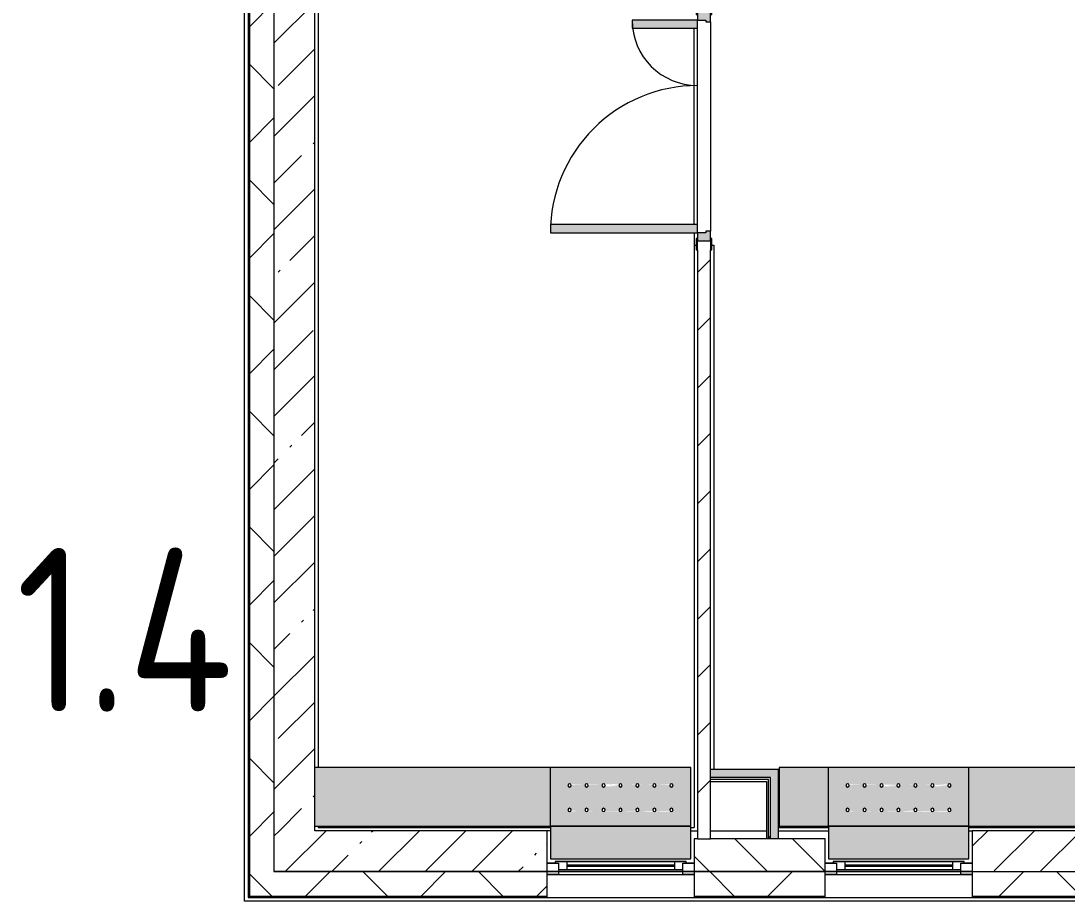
# Model space of a CAD drawing. Header units: millimetres. Extents: x 3991 to 282775, y -8553 to 29560.
# Drawn here: x 236628 to 243025, y -280 to 5100 of the extents above; entities that cross this region are included whole.
import ezdxf

# ---------------------------------------------------------------- set-up
doc = ezdxf.new("R2010")
doc.units = ezdxf.units.MM
for name, color, linetype, lineweight, true_color in [('A-DOOR-3', 7, 'Continuous', 5, 0xaaaaaa), ('A-DOOR-4', 7, 'Continuous', 5, 0xe2e2e2), ('A-DOOR-FRAM-2', 7, 'Continuous', 5, 0xe2e2e2), ('A-DOOR-FRAM-3', 7, 'Continuous', 5, 0xaaaaaa), ('A-FLOR-1', 7, 'Continuous', 5, 0xaaaaaa), ('G-ANNO-TEXT-1', 7, 'Continuous', 9, 0x3c3c3c), ('I-WALL-2', 7, 'Continuous', 9, 0xe7e7e7), ('Знаки-2', 7, 'Continuous', 5, 0xd7cfbf)]:
    doc.layers.add(name, color=color, linetype=linetype, lineweight=lineweight, true_color=true_color)
for name, color, linetype, lineweight in [('A-GLAZ-2', 7, 'Continuous', 5), ('A-WALL', 7, 'Continuous', 9), ('A-WALL-4', 7, 'Continuous', 5), ('I-WALL-3', 7, 'Continuous', 5), ('S-COLS', 7, 'Continuous', 5), ('Знаки', 7, 'Continuous', 5)]:
    doc.layers.add(name, color=color, linetype=linetype, lineweight=lineweight)
doc.styles.add('GOST Common_4', font='GOST_Common.ttf', dxfattribs={"width": 0.9, "height": 1000})
pattern_1 = [(45, (148815.1, 0), (-353.5534, 353.5534), []), (135, (148815.1, 0), (-353.5534, -353.5534), [])]
pattern_2 = [(45, (148815.1, 0), (-285.1231, 285.1231), []), (45, (149100.2, 0), (-285.1231, 285.1231), [504.031, -100.806, 16.764, -84.042])]
pattern_3 = [(45, (148815.1, 0), (-530.33, 530.33), []), (135, (148815.1, 0), (-530.33, -530.33), [])]

# ---------------------------------------------------------------- blocks, each defined once
blk = doc.blocks.new('110_Дверь_СКБ_2Ст - Д-5_п_ Из игровой в коридор-32215844-Общий план 1 этажа с размещением фрагментов 1_1-1_9')
at = {"layer": 'A-DOOR-4'}
for points in [[(-637.5, 940), (-637.5, 40), (-587.5, 40), (-587.5, 940)], [(612.5, 57.5), (612.5, 40), (662.5, 42.7), (662.5, 440), (612.5, 440), (612.5, 60)]]:
    blk.add_hatch(color=256, dxfattribs=at).paths.add_polyline_path(points)
h = blk.add_hatch(color=256, dxfattribs=at)
h.paths.add_polyline_path([(-687.5, 40), (-687.5, -40), (-627.5, -40), (-627.5, -10), (-637.5, -10), (-637.5, 40)])
h.paths.add_polyline_path([(652.5, -40), (712.5, -40), (712.5, 40), (662.5, 40), (662.5, -10), (652.5, -10), (652.5, -25.9)])
at = {"layer": 'A-DOOR-FRAM-2'}
for points in [[(-742.5, 40), (-672.5, 40), (-672.5, 48), (-742.5, 48)], [(697.5, 48), (697.5, 40), (767.5, 40), (767.5, 48), (712.5, 48)], [(-742.5, -48), (-672.5, -48), (-672.5, -40), (-742.5, -40)], [(697.5, -47.8), (697.8, -48), (767.5, -48), (767.5, -40), (697.5, -40)]]:
    blk.add_hatch(color=256, dxfattribs=at).paths.add_polyline_path(points)
at = {"layer": 'A-DOOR-3'}
for p, q in [((-637.5, 940), (-637.5, 40)), ((-587.5, 940), (-637.5, 940)), ((-587.5, 40), (-587.5, 940)), ((662.5, 440), (612.5, 440)), ((612.5, 440), (612.5, 40)), ((662.5, 40), (662.5, 440)), ((-637.5, 40), (-587.5, 40)), ((612.5, 40), (662.5, 40))]:
    blk.add_line(p, q, dxfattribs=at)
for centre, radius, start, end in [((-637.5, 40), 900, 0, 90), ((662.5, 40), 400, 90, 180)]:
    blk.add_arc(centre, radius, start, end, dxfattribs=at)
at = {"layer": 'A-DOOR-FRAM-3'}
for p, q in [((-672.5, 48), (-742.5, 48)), ((-742.5, 48), (-742.5, 40)), ((-742.5, 40), (-672.5, 40)), ((-637.5, 40), (-687.5, 40)), ((-687.5, 40), (-687.5, -40)), ((-672.5, 40), (-672.5, 48)), ((-637.5, -10), (-637.5, 40)), ((662.5, 40), (662.5, -10)), ((712.5, 40), (662.5, 40)), ((767.5, 48), (697.5, 48)), ((697.5, 48), (697.5, 40)), ((697.5, 40), (767.5, 40)), ((712.5, -40), (712.5, 40)), ((767.5, 40), (767.5, 48)), ((-672.5, -40), (-742.5, -40)), ((-742.5, -40), (-742.5, -48)), ((-742.5, -48), (-672.5, -48)), ((-672.5, -39), (-687.5, -39)), ((-687.5, -39), (-687.5, -40)), ((-687.5, -40), (-627.5, -40)), ((-687.5, -40), (-672.5, -40)), ((-672.5, -40), (-672.5, -39)), ((-672.5, -48), (-672.5, -40)), ((-627.5, -10), (-637.5, -10)), ((-627.5, -40), (-627.5, -10)), ((662.5, -10), (652.5, -10)), ((652.5, -10), (652.5, -40)), ((652.5, -40), (712.5, -40)), ((712.5, -39), (697.5, -39)), ((697.5, -39), (697.5, -40)), ((697.5, -40), (712.5, -40)), ((767.5, -40), (697.5, -40)), ((697.5, -40), (697.5, -48)), ((697.5, -48), (767.5, -48)), ((712.5, -40), (712.5, -39)), ((767.5, -48), (767.5, -40))]:
    blk.add_line(p, q, dxfattribs=at)
blk = doc.blocks.new('120_Окно_СКБ_1Ст - 120_Окно_СКБ_1Ст 900х2500_h_ с форточкой-22876038-Общий план 1 этажа с размещением фрагментов 1_1-1_9')
at = {"layer": 'A-GLAZ-2'}
for p, q in [((-450, -127), (-450, -57)), ((-450, -57), (-380, -57)), ((450, -57), (-450, -57)), ((-380, -57), (-380, -127)), ((380, -127), (380, -57)), ((380, -57), (450, -57)), ((450, -57), (450, -127)), ((-380, -127), (-450, -127)), ((-450, -127), (-400, -127)), ((-380, -127), (-400, -127)), ((-400, -127), (-400, -137)), ((380, -87), (-380, -87)), ((-380, -87), (-380, -127)), ((-330, -137), (-330, -87)), ((-330, -107), (330, -107)), ((330, -117), (-330, -117)), ((330, -137), (330, -87)), ((380, -127), (380, -87)), ((450, -127), (380, -127)), ((400, -127), (380, -127)), ((400, -127), (450, -127)), ((400, -137), (400, -127)), ((-400, -137), (400, -137)), ((400, -137), (-400, -137))]:
    blk.add_line(p, q, dxfattribs=at)
blk = doc.blocks.new('120_Окно_СКБ_1Ст - 120_Окно_СКБ_1Ст 900х2500_h_ с форточкой-V161-Общий план 1 этажа с размещением фрагментов 1_1-1_9')
at = {"layer": 'A-GLAZ-2'}
for p, q in [((-450, -127), (-450, -57)), ((-450, -57), (-380, -57)), ((450, -57), (-450, -57)), ((-380, -57), (-380, -127)), ((380, -127), (380, -57)), ((380, -57), (450, -57)), ((450, -57), (450, -127)), ((-380, -127), (-450, -127)), ((-450, -127), (-400, -127)), ((-380, -127), (-400, -127)), ((-400, -127), (-400, -137)), ((380, -87), (-380, -87)), ((-380, -87), (-380, -127)), ((-330, -137), (-330, -87)), ((-330, -107), (330, -107)), ((330, -117), (-330, -117)), ((330, -137), (330, -87)), ((380, -127), (380, -87)), ((450, -127), (380, -127)), ((400, -127), (380, -127)), ((400, -127), (450, -127)), ((400, -137), (400, -127)), ((-400, -137), (400, -137)), ((400, -137), (-400, -137))]:
    blk.add_line(p, q, dxfattribs=at)
blk = doc.blocks.new('BSC_Колонна _Прямоугольная - 250х900-V170-Общий план 1 этажа с размещением фрагментов 1_1-1_9')
at = {"layer": 'S-COLS'}
h = blk.add_hatch(dxfattribs=at)
h.set_pattern_fill('FP_120', color=256, style=0, pattern_type=2)
h.set_pattern_definition([(45, (-94080, -25), (-285.1231, 285.1231), []), (45, (-93794.88, -25), (-285.1231, 285.1231), [504.031, -100.806, 16.764, -84.042])])
h.paths.add_polyline_path([(450, -125), (450, 125), (-450, 125), (-450, -125), (-335.9, -125)])
for p, q in [((450, 125), (-450, 125)), ((-450, 125), (-450, -125)), ((450, -125), (450, 125)), ((-450, -125), (450, -125))]:
    blk.add_line(p, q, dxfattribs=at)
blk = doc.blocks.new('Зашивка радиатора_ с перфорацией М1_1 - Зашивка радиатора_ с перфорацией М1_1-31131234-Общий план 1 этажа с размещением фрагментов 1_1-1_9')
at = {"layer": 'Знаки-2'}
blk.add_hatch(color=256, dxfattribs=at).paths.add_polyline_path([(430, 380), (-430, 380), (-430, 180), (430, 180), (430, 207.4)])
h = blk.add_hatch(color=256, dxfattribs=at)
h.paths.add_polyline_path([(430, 180), (-430, 180), (-430, -179.9), (430, -179.7), (430, -179.7), (430, 179.8), (430.2, 180)])
h.paths.add_polyline_path([(-206.5, 90.4), (320.9, 85.4), (320.9, 75.4), (312.2, 70.4), (303.6, 75.4), (303.8, 85.7), (302.2, 89), (217.2, 85.4), (217.2, 75.4), (208.5, 70.4), (199.8, 75.4), (199.8, 85.4), (198.5, 89), (113.4, 85.4), (113.4, 75.4), (104.7, 70.4), (96.1, 75.4), (96.1, 85.4), (94.7, 89), (9.7, 85.4), (9.7, 75.4), (1, 70.4), (-7.7, 75.4), (-7.7, 85.4), (-8.7, 89), (-94.1, 85.4), (-94.1, 75.4), (-102.8, 70.4), (-111.4, 75.4), (-111.4, 85.4), (-112.4, 89), (-197.8, 85.4), (-197.8, 75.4), (-206.5, 70.4), (-215.2, 75.4), (-215.2, 85.4), (-216.2, 89), (-301.6, 85.4), (-301.6, 75.4), (-310.3, 70.4), (-318.9, 75.4), (-318.9, 85.4), (-309.5, 90.3), (-307.7, 90), (-209.1, 90)])
h.paths.add_polyline_path([(10.7, -67.1), (10.7, -72.2), (95.1, -67.1)])
h.paths.add_polyline_path([(309.7, -60), (319.3, -62.6), (321.9, -72.2), (314.8, -79.3), (309.7, -79.3), (-318.9, -74.6), (-318.9, -64.6), (-309.5, -59.7), (-301.6, -64.6), (-301.6, -74.6), (-300.3, -78.3), (-215.2, -74.6), (-215.2, -64.6), (-206.5, -59.6), (-197.8, -64.6), (-199.1, -76.3), (-196.5, -78.3), (-111.4, -74.6), (-111.4, -64.6), (-102.8, -59.6), (-94.1, -64.6), (-94.1, -74.6), (-92.8, -78.3), (-7.7, -74.6), (-7.7, -64.6), (1, -59.6), (9.7, -64.6), (11, -67), (97.7, -62.6), (107.3, -60), (114.4, -67.1), (111.8, -76.7), (114.4, -78.3), (199.8, -74.6), (199.8, -64.6), (208.5, -59.6), (217.2, -64.6), (217.2, -74.6), (218.2, -78.3), (303.3, -74), (303.6, -64.6), (307.2, -61)])
h.paths.add_polyline_path([(95.1, -72.2), (10.7, -78.3), (96.1, -74.6)])
at = {"layer": 'Знаки'}
for p, q in [((430, 380), (-430, 380)), ((-430, 380), (-430, 180)), ((430, 180), (430, 380)), ((-430, 180), (430, 180)), ((430.2, 180), (-430, 180)), ((-430, 180), (-430, -179.9)), ((430.2, -179.9), (430.2, 180)), ((-430, -179.9), (430.2, -179.9))]:
    blk.add_line(p, q, dxfattribs=at)
for centre, start, end in [((-310.3, 80.4), 180, 0), ((-310.3, 80.4), 0, 180), ((-206.5, 80.4), 0, 180), ((-206.5, 80.4), 180, 360), ((-102.8, 80.4), 0, 180), ((-102.8, 80.4), 180, 0), ((1, 80.4), 0, 180), ((1, 80.4), 180, 0), ((104.7, 80.4), 0, 180), ((104.7, 80.4), 180, 360), ((208.5, 80.4), 0, 180), ((208.5, 80.4), 180, 0), ((312.2, 80.4), 0, 180), ((312.2, 80.4), 180, 0), ((-310.3, -69.6), 0, 180), ((-206.5, -69.6), 0, 180), ((-102.8, -69.6), 0, 180), ((1, -69.6), 0, 180), ((104.7, -69.6), 0, 180), ((208.5, -69.6), 0, 180), ((312.2, -69.6), 0, 180), ((-310.3, -69.6), 180, 0), ((-206.5, -69.6), 180, 0), ((-102.8, -69.6), 180, 0), ((1, -69.6), 180, 0), ((104.7, -69.6), 180, 0), ((208.5, -69.6), 180, 0), ((312.2, -69.6), 180, 0)]:
    blk.add_arc(centre, 10, start, end, dxfattribs=at)
blk = doc.blocks.new('Зашивка радиатора_ с перфорацией М1_1 - Зашивка радиатора_ с перфорацией М1_1-V279-Общий план 1 этажа с размещением фрагментов 1_1-1_9')
at = {"layer": 'Знаки-2'}
blk.add_hatch(color=256, dxfattribs=at).paths.add_polyline_path([(430, 380), (-430, 380), (-427.8, 180), (430, 180), (430, 207.4)])
h = blk.add_hatch(color=256, dxfattribs=at)
h.paths.add_polyline_path([(168.9, 180), (-427.8, 175.1), (-427.8, -179.9), (430, -179.7), (430, -179.7), (430, 179.8), (430, 180), (413.2, 180)])
h.paths.add_polyline_path([(-75.4, 90.4), (320.9, 85.4), (320.9, 75.4), (312.2, 70.4), (303.6, 75.4), (303.8, 85.7), (302.2, 89), (217.2, 85.4), (217.2, 75.4), (208.5, 70.4), (199.8, 75.4), (199.8, 85.4), (198.5, 89), (113.4, 85.4), (113.4, 75.4), (104.7, 70.4), (96.1, 75.4), (96.1, 85.4), (94.7, 89), (9.7, 85.4), (9.7, 75.4), (1, 70.4), (-7.7, 75.4), (-7.7, 85.4), (-8.7, 89), (-93.5, 84), (-94.1, 75.4), (-102.8, 70.4), (-111.4, 75.4), (-111.4, 85.4), (-111.4, 89), (-197.8, 85.4), (-197.8, 75.4), (-206.5, 70.4), (-215.2, 75.4), (-213.9, 87), (-213.6, 89), (-301.6, 85.4), (-301.6, 75.4), (-310.3, 70.4), (-318.9, 75.4), (-318.9, 85.4), (-310.3, 90.4), (-307.7, 90), (-102.8, 90.4)])
h.paths.add_polyline_path([(-300.6, -67.1), (-300.6, -72.2), (-216.2, -67.1)])
h.paths.add_polyline_path([(10.7, -67.1), (10.7, -72.2), (95.1, -67.1)])
h.paths.add_polyline_path([(309.7, -60), (319.3, -62.6), (321.9, -72.2), (314.8, -79.3), (309.7, -79.3), (-318.9, -74.6), (-318.9, -64.6), (-310.3, -59.6), (-301.6, -64.6), (-300.6, -67.1), (-213.6, -62.6), (-203.9, -60), (-196.8, -67.1), (-199.4, -76.7), (-196.5, -78.3), (-111.4, -74.6), (-111.4, -64.6), (-102.8, -59.6), (-94.1, -64.6), (-94.1, -74.6), (-92.8, -78.3), (-7.7, -74.6), (-7.7, -64.6), (1, -59.6), (9.7, -64.6), (11, -67), (97.7, -62.6), (107.3, -60), (114.4, -67.1), (111.8, -76.7), (114.4, -78.3), (199.8, -74.6), (199.8, -64.6), (208.5, -59.6), (217.2, -64.6), (217.2, -74.6), (218.2, -78.3), (303.3, -74), (303.6, -64.6), (307.2, -61)])
h.paths.add_polyline_path([(-300.6, -72.2), (-300.3, -78.3), (-215.2, -74.6), (-216.2, -72.2), (-300.3, -72.2)])
h.paths.add_polyline_path([(10.7, -72.2), (10.7, -78.3), (96.1, -74.6), (94.7, -72.2)])
at = {"layer": 'Знаки'}
for p, q in [((430, 380), (-430, 380)), ((-430, 380), (-430, 180)), ((430, 180), (430, 380)), ((-430, 180), (430, 180)), ((430.2, 180), (-430, 180)), ((-430, 180), (-430, -179.9)), ((430.2, -179.9), (430.2, 180)), ((-430, -179.9), (430.2, -179.9))]:
    blk.add_line(p, q, dxfattribs=at)
for centre, start, end in [((-310.3, 80.4), 180, 0), ((-310.3, 80.4), 0, 180), ((-206.5, 80.4), 0, 180), ((-206.5, 80.4), 180, 360), ((-102.8, 80.4), 0, 180), ((-102.8, 80.4), 180, 0), ((1, 80.4), 0, 180), ((1, 80.4), 180, 0), ((104.7, 80.4), 0, 180), ((104.7, 80.4), 180, 360), ((208.5, 80.4), 0, 180), ((208.5, 80.4), 180, 0), ((312.2, 80.4), 0, 180), ((312.2, 80.4), 180, 0), ((-310.3, -69.6), 0, 180), ((-206.5, -69.6), 0, 180), ((-102.8, -69.6), 0, 180), ((1, -69.6), 0, 180), ((104.7, -69.6), 0, 180), ((208.5, -69.6), 0, 180), ((312.2, -69.6), 0, 180), ((-310.3, -69.6), 180, 0), ((-206.5, -69.6), 180, 0), ((-102.8, -69.6), 180, 0), ((1, -69.6), 180, 0), ((104.7, -69.6), 180, 0), ((208.5, -69.6), 180, 0), ((312.2, -69.6), 180, 0)]:
    blk.add_arc(centre, 10, start, end, dxfattribs=at)
blk = doc.blocks.new('Зашивка без перфорации М3_2_1 - М3_2_1-31134930-Общий план 1 этажа с размещением фрагментов 1_1-1_9')
at = {"layer": 'Знаки-2'}
blk.add_hatch(color=256, dxfattribs=at).paths.add_polyline_path([(-129.8, 180), (-430, 180), (-430, -179.9), (-129.8, -176.3), (-129.8, 63.1)])
at = {"layer": 'Знаки'}
for p, q in [((-129.8, 180), (-430, 180)), ((-430, 180), (-430, -179.9)), ((-129.8, -179.9), (-129.8, 180)), ((-430, -179.9), (-129.8, -179.9))]:
    blk.add_line(p, q, dxfattribs=at)
blk = doc.blocks.new('Зашивка без перфорации М3_2_1 - М3_2_2-31135864-Общий план 1 этажа с размещением фрагментов 1_1-1_9')
at = {"layer": 'Знаки-2'}
blk.add_hatch(color=256, dxfattribs=at).paths.add_polyline_path([(760.2, 180), (-430, 180), (-430, -179.9), (760.2, -179.9), (760.2, 92.4)])
at = {"layer": 'Знаки'}
for p, q in [((760.2, 180), (-430, 180)), ((-430, 180), (-430, -179.9)), ((760.2, -179.9), (760.2, 180)), ((-430, -179.9), (760.2, -179.9))]:
    blk.add_line(p, q, dxfattribs=at)
blk = doc.blocks.new('Зашивка без перфорации М3_2_1 - М3_2_17-32617514-Общий план 1 этажа с размещением фрагментов 1_1-1_9')
at = {"layer": 'Знаки-2'}
blk.add_hatch(color=256, dxfattribs=at).paths.add_polyline_path([(1010, 180), (-430, 180), (-430, -179.9), (1010, -179.9), (1010, -43.6)])
at = {"layer": 'Знаки'}
for p, q in [((1010, 180), (-430, 180)), ((-430, 180), (-430, -179.9)), ((-430, -179.9), (1010, -179.9))]:
    blk.add_line(p, q, dxfattribs=at)
blk = doc.blocks.new('Зашивка_ торцевая панель - Зашивка_ торцевая панель Т2-V325-Общий план 1 этажа с размещением фрагментов 1_1-1_9')
at = {"layer": 'Знаки-2'}
blk.add_hatch(color=256, dxfattribs=at).paths.add_polyline_path([(-406, -160), (-406, -159.9), (-430, -160)])
at = {"layer": 'Знаки'}
blk.add_line((-430, -160), (-406, -160), dxfattribs=at)

msp = doc.modelspace()

# ---------------------------------------------------------------- hatches: boundary and pattern name
at = {"layer": 'A-WALL-4'}
h = msp.add_hatch(dxfattribs=at)
h.set_pattern_fill('FP_73', color=256, style=0, pattern_type=2)
h.set_pattern_definition(pattern_1)
h.paths.add_polyline_path([(238065.1, -100), (238175.1, -100), (238175.1, 7500), (238075.1, 7500), (238074.5, 7650), (238025.1, 7650), (238025.1, -100)])
h = msp.add_hatch(dxfattribs=at)
h.set_pattern_fill('FP_58', color=256, style=0, pattern_type=2)
h.set_pattern_definition([(135, (148815.1, 0), (-176.7767, -176.7767), [])])
h.paths.add_polyline_path([(272545.1, -100), (272545.1, 100), (272345.1, 100), (272345.1, -100), (272367.3, -100)])
h.paths.add_polyline_path([(243345.1, -100), (243595.1, -100), (243595.1, 100), (243345.1, 100), (243345.1, 22.9)])
h.paths.add_polyline_path([(241093.2, -100), (241545.1, -100), (241545.1, 100), (240745.1, 100), (240745.1, -100)])
h.paths.add_polyline_path([(245979.8, -100), (246920.1, -100), (246920.1, 100), (245920.1, 100), (245920.1, -100)])
h.paths.add_polyline_path([(249645.1, -100), (250545.1, -100), (250545.1, 100), (249645.1, 100), (249645.1, 82.2)])
h.paths.add_polyline_path([(270045.1, -100), (270045.1, 100), (269945.1, 100), (269945.1, -100)])
h.paths.add_polyline_path([(251695.1, -100), (251695.1, 100), (251445.1, 100), (251445.1, -100)])
h.paths.add_polyline_path([(253995.1, -100), (255045.1, -100), (255045.1, 100), (253995.1, 100), (253995.1, -27.9)])
h.paths.add_polyline_path([(268145.1, -100), (268145.1, 100), (267645.1, 100), (267645.1, -100), (267969.4, -100)])
h.paths.add_polyline_path([(258645.1, -100), (258645.1, 100), (258295.1, 100), (258295.1, -100), (258630.9, -100)])
h.paths.add_polyline_path([(265526.1, -100), (265845.1, -100), (265845.1, 100), (264795.1, 100), (264795.1, -100), (265037.4, -100)])
h.paths.add_polyline_path([(259545.1, -100), (260445.1, -100), (260445.1, 100), (259545.1, 100), (259545.1, -55)])
h.paths.add_polyline_path([(262495.1, -100), (262495.1, 100), (262245.1, 100), (262245.1, -100)])
h = msp.add_hatch(dxfattribs=at)
h.set_pattern_fill('FP_73', color=256, style=0, pattern_type=2)
h.set_pattern_definition(pattern_1)
h.paths.add_polyline_path([(238025.1, -250), (239845.1, -250), (239845.1, -100), (238025.1, -100)])
h.paths.add_polyline_path([(269924, -250), (270045.1, -250), (270045.1, -100), (269045.1, -100), (269045.1, -250)])
h.paths.add_polyline_path([(272345.1, -250), (273895.1, -250), (273895.1, -100), (272345.1, -100), (272345.1, -210)])
h.paths.add_polyline_path([(262495.1, -250), (262495.1, -100), (261345.1, -100), (261345.1, -250), (262105.5, -250)])
h.paths.add_polyline_path([(258645.1, -250), (258645.1, -100), (258295.1, -100), (258295.1, -250)])
h.paths.add_polyline_path([(259545.1, -250), (260445.1, -250), (260445.1, -100), (259545.1, -100), (259545.1, -210)])
h.paths.add_polyline_path([(256845.1, -250), (256845.1, -100), (255945.1, -100), (255945.1, -250), (256241.6, -250)])
h.paths.add_polyline_path([(264795.1, -250), (265845.1, -250), (265845.1, -100), (264795.1, -100), (264795.1, -210)])
h.paths.add_polyline_path([(266745.1, -250), (268145.1, -250), (268145.1, -100), (266745.1, -100), (266745.1, -210)])
h.paths.add_polyline_path([(242559.2, -250), (243595.1, -250), (243595.1, -100), (242445.1, -100), (242445.1, -250)])
h.paths.add_polyline_path([(241545.1, -250), (241545.1, -100), (240745.1, -100), (240745.1, -250)])
h.paths.add_polyline_path([(245895.1, -250), (246945.1, -250), (246945.1, -100), (245895.1, -100), (245895.1, -210)])
h.paths.add_polyline_path([(254287, -250), (255045.1, -250), (255045.1, -100), (253995.1, -100), (253995.1, -250)])
h.paths.add_polyline_path([(247845.1, -250), (248745.1, -250), (248745.1, -100), (247845.1, -100), (247845.1, -210)])
h.paths.add_polyline_path([(250377.7, -250), (251695.1, -250), (251695.1, -100), (249645.1, -100), (249645.1, -250)])
at = {"layer": 'I-WALL-2'}
for points in [[(241260.1, 475), (241261.1, 475), (241259.6, 525), (240845.1, 525), (240845.1, 475), (241211.1, 475)], [(241211.1, 100), (241261.1, 100), (241260.1, 475), (241211.1, 472.4), (241211.1, 142)]]:
    msp.add_hatch(color=256, dxfattribs=at).paths.add_polyline_path(points)
at = {"layer": 'I-WALL-3'}
h = msp.add_hatch(dxfattribs=at)
h.set_pattern_fill('FP_71', color=256, style=0, pattern_type=2)
h.set_pattern_definition([(45, (148815.1, 0), (-176.7767, 176.7767), [])])
h.paths.add_polyline_path([(240765.1, 100), (240845.1, 100), (240845.1, 3755), (240765.1, 3755), (240765.1, 130)])
h.paths.add_polyline_path([(240815.1, 5155), (240845.1, 5160), (240845.1, 10400), (240765.1, 10400), (240765.1, 5155), (240797.5, 5155)])
h = msp.add_hatch(dxfattribs=at)
h.set_pattern_fill('FP_57', color=256, style=0, pattern_type=2)
h.set_pattern_definition(pattern_2)
h.paths.add_polyline_path([(238425.1, 150), (238425.1, 7700), (238175.1, 7697.5), (238175.1, 150), (238299.8, 150)])
h = msp.add_hatch(dxfattribs=at)
h.set_pattern_fill('FP_192', color=256, style=0, pattern_type=2)
h.set_pattern_definition(pattern_3)
h.paths.add_polyline_path([(241198.6, 100), (241198.6, 450), (241186.1, 450), (241186.1, 100)])
h = msp.add_hatch(dxfattribs=at)
h.set_pattern_fill('FP_192', color=256, style=0, pattern_type=2)
h.set_pattern_definition(pattern_3)
h.paths.add_polyline_path([(241211.1, 100), (241211.1, 462.5), (241198.6, 459.4), (241198.6, 100)])
h = msp.add_hatch(dxfattribs=at)
h.set_pattern_fill('FP_57', color=256, style=0, pattern_type=2)
h.set_pattern_definition(pattern_2)
h.paths.add_polyline_path([(239627.2, -100), (239845.1, -100), (239845.1, 150), (238175.1, 150), (238175.1, -100), (238649.9, -100)])

# ---------------------------------------------------------------- linework, layer by layer
at = {"layer": 'A-FLOR-1'}
for p, q in [((238445.1, 8181.1), (238445.1, 537.4)), ((240745.1, 3855), (240745.1, 5055)), ((240745.1, 3805), (240745.1, 170)), ((240745.1, 3730), (240757.1, 3730)), ((240853.1, 3730), (240865.1, 3730)), ((240865.1, 3730), (240865.1, 525)), ((238445.1, 177.4), (238445.1, 170)), ((238445.1, 170), (239865.1, 170)), ((240725.1, 170), (240745.1, 170)), ((241261.1, 170), (241565.1, 170)), ((242425.1, 170), (243613.4, 170))]:
    msp.add_line(p, q, dxfattribs=at)
at = {"layer": 'A-WALL'}
for p, q in [((238022.1, 7650), (238022.1, -253)), ((238025.1, 7650), (238025.1, -250)), ((241211.1, 475), (240845.1, 475)), ((241198.6, 462.5), (240845.1, 462.5)), ((241198.6, 100), (241198.6, 462.5)), ((241211.1, 100), (241211.1, 475)), ((240765.1, 100), (240845.1, 100)), ((240745.1, -100), (241545.1, -100)), ((241545.1, -100), (240745.1, -100)), ((238022.1, -253), (239845.1, -253)), ((238025.1, -250), (239845.1, -250)), ((240745.1, -250), (241545.1, -250)), ((240745.1, -253), (241545.1, -253)), ((242445.1, -250), (243595.1, -250)), ((242445.1, -253), (243595.1, -253))]:
    msp.add_line(p, q, dxfattribs=at)
at = {"layer": 'A-WALL-4'}
for p, q in [((237995.1, -280), (237995.1, 7650)), ((238017.1, 7492), (238017.1, -258)), ((240765.1, 100), (240745.1, 100)), ((240745.1, 100), (240745.1, -258)), ((241545.1, 100), (240845.1, 100)), ((241545.1, -258), (241545.1, 100)), ((240745.1, -100), (238175.1, -100)), ((239845.1, -258), (239845.1, -100)), ((241545.1, -100), (242445.1, -100)), ((242445.1, -100), (242445.1, -258)), ((256845.1, -280), (237995.1, -280)), ((238017.1, -258), (240745.1, -258)), ((240745.1, -258), (256845.1, -258))]:
    msp.add_line(p, q, dxfattribs=at)
at = {"layer": 'I-WALL-3'}
for p, q in [((238425.1, 150), (238425.1, 8151.1)), ((238175.1, 7700), (238175.1, -100)), ((240765.1, 3855), (240765.1, 5055)), ((240845.1, 5095), (240845.1, 3815)), ((240765.1, 3700), (240765.1, 100)), ((240845.1, 100), (240845.1, 3700)), ((241261.1, 525), (240845.1, 525)), ((241261.1, 100), (241261.1, 525)), ((240845.1, 450), (241186.1, 450)), ((241186.1, 450), (241186.1, 100)), ((239865.1, 150), (238425.1, 150)), ((239845.1, -100), (239845.1, 150)), ((240725.1, 150), (240765.1, 150)), ((240845.1, 150), (241186.1, 150)), ((241261.1, 150), (241565.1, 150)), ((242425.1, 150), (242445.1, 150)), ((238175.1, -100), (240745.1, -100)), ((242445.1, -100), (241545.1, -100))]:
    msp.add_line(p, q, dxfattribs=at)

# ---------------------------------------------------------------- block references
at = {"layer": 'A-DOOR-3', "rotation": 89.99999999999991}
msp.add_blockref('110_Дверь_СКБ_2Ст - Д-5_п_ Из игровой в коридор-32215844-Общий план 1 этажа с размещением фрагментов 1_1-1_9', (240805.1, 4442.5), dxfattribs=at)
at = {"layer": 'A-GLAZ-2', "rotation": 180}
for name, p in [('120_Окно_СКБ_1Ст - 120_Окно_СКБ_1Ст 900х2500_h_ с форточкой-22876038-Общий план 1 этажа с размещением фрагментов 1_1-1_9', (240295.1, -175)), ('120_Окно_СКБ_1Ст - 120_Окно_СКБ_1Ст 900х2500_h_ с форточкой-V161-Общий план 1 этажа с размещением фрагментов 1_1-1_9', (241995.1, -175))]:
    msp.add_blockref(name, p, dxfattribs=at)
at = {"layer": 'S-COLS'}
msp.add_blockref('BSC_Колонна _Прямоугольная - 250х900-V170-Общий план 1 этажа с размещением фрагментов 1_1-1_9', (242895.1, 25), dxfattribs=at)
at = {"layer": 'Знаки', "rotation": 180}
for name, p in [('Зашивка без перфорации М3_2_1 - М3_2_17-32617514-Общий план 1 этажа с размещением фрагментов 1_1-1_9', (239435.1, 357.4)), ('Зашивка радиатора_ с перфорацией М1_1 - Зашивка радиатора_ с перфорацией М1_1-31131234-Общий план 1 этажа с размещением фрагментов 1_1-1_9', (240295.1, 357.4)), ('Зашивка без перфорации М3_2_1 - М3_2_1-31134930-Общий план 1 этажа с размещением фрагментов 1_1-1_9', (241135.1, 357.4)), ('Зашивка радиатора_ с перфорацией М1_1 - Зашивка радиатора_ с перфорацией М1_1-V279-Общий план 1 этажа с размещением фрагментов 1_1-1_9', (241995.1, 357.4)), ('Зашивка без перфорации М3_2_1 - М3_2_2-31135864-Общий план 1 этажа с размещением фрагментов 1_1-1_9', (243183.1, 357.4))]:
    msp.add_blockref(name, p, dxfattribs=at)
at = {"layer": 'Знаки'}
msp.add_blockref('Зашивка_ торцевая панель - Зашивка_ торцевая панель Т2-V325-Общий план 1 этажа с размещением фрагментов 1_1-1_9', (238876.1, 337.4), dxfattribs=at)

# ---------------------------------------------------------------- texts
at = {"layer": 'G-ANNO-TEXT-1', "insert": (236050.5, 1878.3), "char_height": 1000, "width": 2164.556, "attachment_point": 1, "style": 'GOST Common_4'}
msp.add_mtext(' 1.4', dxfattribs=at)

doc.saveas('drawing.dxf')
